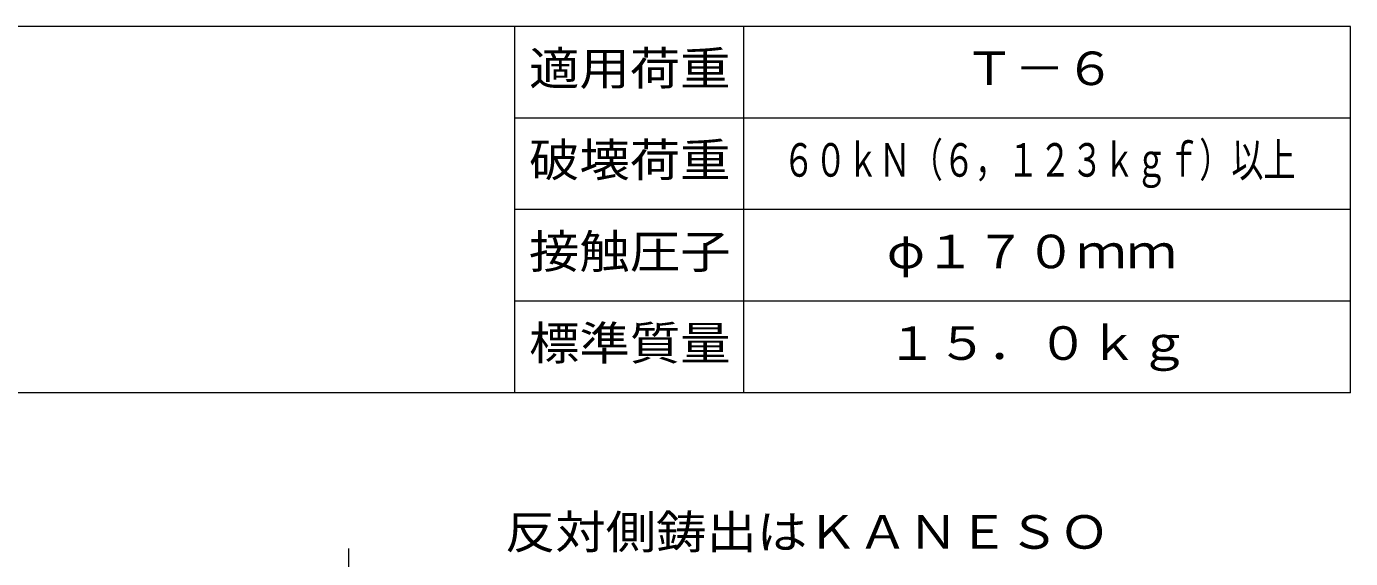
# Model space of a CAD drawing. Units: millimetres, scale not verified. Extents: x -491 to 384, y -667 to 704.
# Drawn here: x -194 to 384, y 471 to 704 of the extents above; entities that cross this region are included whole.
import ezdxf
from ezdxf.enums import TextEntityAlignment as Align

# ---------------------------------------------------------------- set-up
doc = ezdxf.new("R2010")
doc.units = ezdxf.units.MM
doc.header["$LTSCALE"] = 5
doc.linetypes.add('CHAIN1', pattern=[8, 5, -1, 1, -1])
for name, color, linetype, lineweight in [('1-2_1-2ﾚｲﾔ', 3, 'Continuous', 18), ('1-4_1-4ﾚｲﾔ', 7, 'Continuous', 18), ('F-0_F-0ﾚｲﾔ', 7, 'Continuous', 18)]:
    doc.layers.add(name, color=color, linetype=linetype, lineweight=lineweight)
doc.layers.add('F-4_F-4ﾚｲﾔ', color=2, linetype='Continuous')
doc.styles.add('ＭＳ ゴシック', font='')
doc.styles.get('ＭＳ ゴシック').set_extended_font_data('MS Gothic')

msp = doc.modelspace()

# ---------------------------------------------------------------- linework, layer by layer
at = {"layer": '1-2_1-2ﾚｲﾔ', "linetype": 'CHAIN1'}
msp.add_line((-53.5, 15.031), (-53.5, 475.901), dxfattribs=at)
at = {"layer": 'F-0_F-0ﾚｲﾔ'}
for p, q in [((384, 703.834), (-491, 703.834)), ((19, 543.833), (19, 703.834)), ((119, 543.833), (119, 703.834)), ((384, 543.833), (384, 703.834)), ((384, 663.834), (19, 663.834)), ((384, 623.834), (19, 623.834)), ((384, 583.833), (19, 583.833)), ((384, 543.833), (-491, 543.833))]:
    msp.add_line(p, q, dxfattribs=at)

# ---------------------------------------------------------------- texts
at = {"layer": '1-4_1-4ﾚｲﾔ', "color": 2, "style": 'ＭＳ ゴシック', "width": 1.1}
msp.add_text('反対側鋳出はＫＡＮＥＳＯ', height=14.66, dxfattribs=at).set_placement((14.753, 471.333), align=Align.BOTTOM_LEFT)
at = {"layer": 'F-4_F-4ﾚｲﾔ', "style": 'ＭＳ ゴシック', "width": 1.1}
for s, p in [('適用荷重', (25.25, 673.834)), ('Ｔ－６', (215.25, 673.834)), ('破壊荷重', (25.25, 633.833)), ('接触圧子', (25.25, 593.834)), ('φ１７０ｍｍ', (181.5, 593.834)), ('標準質量', (25.25, 553.833)), ('１５．０ｋｇ', (181.5, 553.833))]:
    msp.add_text(s, height=14.66, dxfattribs=at).set_placement(p, align=Align.BOTTOM_LEFT)
at = {"layer": 'F-4_F-4ﾚｲﾔ', "color": 3, "style": 'ＭＳ ゴシック', "width": 0.7}
msp.add_text('６０ｋＮ（６，１２３ｋｇｆ）以上', height=14.66, dxfattribs=at).set_placement((136, 633.833), align=Align.BOTTOM_LEFT)

doc.saveas('drawing.dxf')
